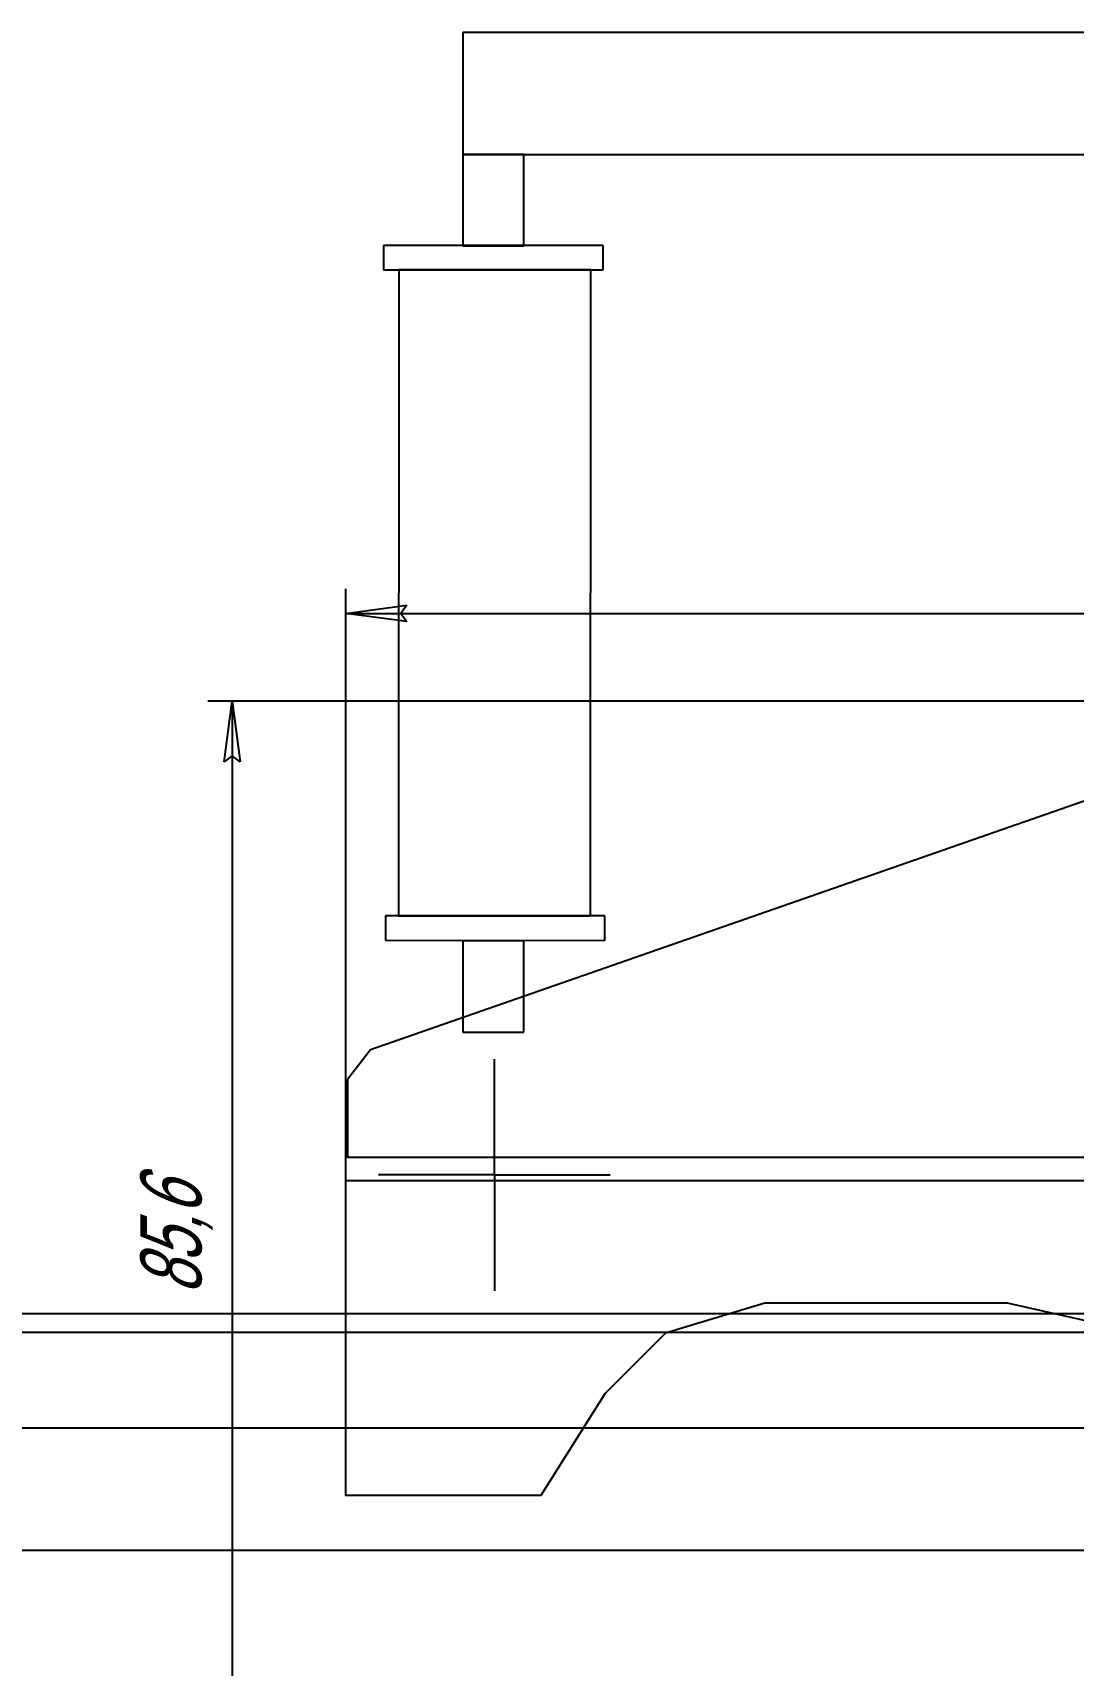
# Model space of a CAD drawing. Extents: x -381 to 213, y -63 to 250.
# Drawn here: x -174.8 to -89.4, y 115.6 to 249.5 of the extents above; entities that cross this region are included whole.
import ezdxf

# ---------------------------------------------------------------- set-up
doc = ezdxf.new("R2010")
doc.units = 0
doc.header["$MEASUREMENT"] = 0
for name, pattern in [('K5LT65535', [0]), ('K5LT_AXLED', [19.5, 15, -1.5, 1.5, -1.5]), ('K5LT_BASIC', [0]), ('K5LT_THIN', [0])]:
    doc.linetypes.add(name, pattern=pattern)
doc.layers.add('Системный слой', color=7, linetype='Continuous')
doc.styles.add('K5_DIMSTYLE', font='win_eskd.shx', dxfattribs={"width": 0.7, "oblique": 15, "bigfont": 'b_eskd.shx'})
doc.styles.add('K5_TEXTSTYLE', font='win_eskd.shx', dxfattribs={"width": 0.7, "oblique": 15, "bigfont": 'b_eskd.shx'})
doc.dimstyles.new('K5_DIMSTYLE14', dxfattribs={"dimtxt": 5, "dimasz": 1, "dimexe": 2, "dimexo": 0, "dimgap": 1, "dimtad": 1, "dimtxsty": 'K5_DIMSTYLE', "dimblk1": 'K5_OUTSIDE', "dimblk2": 'K5_OUTSIDE', "dimsah": 1, "dimcen": 5, "dimdle": 5, "dimclrd": 7, "dimclre": 7, "dimclrt": 7, "dimadec": 0, "dimazin": 0, "dimtfac": 0.666, "dimtdec": 4, "dimtmove": 0, "dimatfit": 3, "dimfxl": 0, "dimtvp": 1, "dimtolj": 1, "dimtzin": 0, "dimarcsym": 0})

# ---------------------------------------------------------------- blocks, each defined once
blk = doc.blocks.new('*D')
at = {"layer": 'Системный слой', "color": 7, "linetype": 'K5LT_THIN'}
for p, q in [((-149.07, 155.37), (-149.07, 203.89)), ((121.11, 135.45), (121.11, 203.89)), ((-149.07, 201.89), (-144.07, 202.55)), ((-144.07, 202.55), (-144.57, 201.89)), ((116.61, 201.89), (116.11, 202.55)), ((116.11, 202.55), (121.11, 201.89)), ((-144.07, 201.23), (-149.07, 201.89)), ((-149.07, 201.89), (121.11, 201.89)), ((-144.57, 201.89), (-144.07, 201.23)), ((121.11, 201.89), (116.11, 201.23)), ((116.11, 201.23), (116.61, 201.89)), ((-62.85, 194.7), (-160.4, 194.7)), ((-159.06, 189.7), (-158.4, 194.7)), ((-158.4, 194.7), (-157.74, 189.7)), ((-158.4, 194.7), (-158.4, 109.1)), ((-158.4, 190.2), (-159.06, 189.7)), ((-157.74, 189.7), (-158.4, 190.2)), ((-158.4, 109.1), (-159.06, 114.1)), ((-159.06, 114.1), (-158.4, 113.6)), ((-158.4, 113.6), (-157.74, 114.1)), ((-157.74, 114.1), (-158.4, 109.1)), ((-51.18, 109.1), (-160.4, 109.1))]:
    blk.add_line(p, q, dxfattribs=at)
at = {"layer": 'Системный слой'}
for points in [[(-144.57, 201.89), (-144.07, 202.55), (-149.07, 201.89), (-144.57, 201.89)], [(121.11, 201.89), (116.61, 201.89), (116.11, 202.55), (121.11, 201.89)], [(-144.07, 201.23), (-144.57, 201.89), (-149.07, 201.89), (-144.07, 201.23)], [(116.61, 201.89), (121.11, 201.89), (116.11, 201.23), (116.61, 201.89)], [(-158.4, 190.2), (-158.4, 194.7), (-159.06, 189.7), (-158.4, 190.2)], [(-157.74, 189.7), (-158.4, 194.7), (-158.4, 190.2), (-157.74, 189.7)], [(-158.4, 109.1), (-158.4, 113.6), (-159.06, 114.1), (-158.4, 109.1)], [(-158.4, 109.1), (-157.74, 114.1), (-158.4, 113.6), (-158.4, 109.1)]]:
    blk.add_solid(points, dxfattribs=at)
at = {"layer": 'Системный слой', "color": 7, "style": 'K5_TEXTSTYLE', "oblique": 20, "width": 0.7}
blk.add_text('270,18', height=5, dxfattribs=at).set_placement((-22.64, 204.43))
blk.add_text('85,6', height=5, rotation=90, dxfattribs=at).set_placement((-160.93, 145.98))
blk = doc.blocks.new('K5_OUTSIDE')
at = {"color": 7, "linetype": 'K5LT_THIN'}
for p, q in [((0, 0), (-7, 0)), ((0, 0), (-5, 0.66)), ((-5, 0.66), (-4.5, 0)), ((-4.5, 0), (-5, -0.66)), ((-5, -0.66), (0, 0))]:
    blk.add_line(p, q, dxfattribs=at)
for points in [[(0, 0), (-4.5, 0), (-5, 0.66), (0, 0)], [(-4.5, 0), (0, 0), (-5, -0.66), (-4.5, 0)]]:
    blk.add_solid(points)
blk = doc.blocks.new('*U')
at = {"layer": 'Системный слой', "color": 5, "linetype": 'K5LT_BASIC'}
for p, q in [((107.35, 106.31), (-120.65, 106.31)), ((-120.65, 106.31), (-120.65, 96.31)), ((-120.65, 96.31), (107.35, 96.31)), ((-115.65, 96.31), (-120.65, 96.31)), ((-120.65, 96.31), (-120.65, 88.81)), ((-115.65, 88.81), (-115.65, 96.31)), ((-109.15, 88.85), (-127.15, 88.86)), ((-127.15, 88.86), (-127.15, 86.86)), ((-120.65, 88.81), (-115.65, 88.81)), ((-109.15, 86.85), (-109.15, 88.85)), ((-127.15, 86.86), (-109.15, 86.85)), ((-125.9, 86.86), (-125.93, 33.86)), ((-110.15, 86.85), (-125.9, 86.86)), ((-110.18, 33.85), (-110.15, 86.85)), ((-109.01, 33.85), (-127.01, 33.86)), ((-127.01, 33.86), (-127.01, 31.86)), ((-125.93, 33.86), (-110.18, 33.85)), ((-109.01, 31.85), (-109.01, 33.85)), ((-127.01, 31.86), (-109.01, 31.85)), ((-115.65, 31.81), (-120.65, 31.81)), ((-120.65, 31.81), (-120.65, 24.31)), ((-115.65, 24.31), (-115.65, 31.81)), ((-120.65, 24.31), (-115.65, 24.31)), ((156.17, 1.22), (-168.83, 1.22)), ((-168.83, -0.28), (156.17, -0.28))]:
    blk.add_line(p, q, dxfattribs=at)
at = {"layer": 'Системный слой', "color": 30, "linetype": 'K5LT_AXLED'}
for q in [(-118.06, 22.11), (-127.56, 12.61), (-108.56, 12.61), (-118.06, 3.11)]:
    blk.add_line((-118.06, 12.61), q, dxfattribs=at)
blk = doc.blocks.new('*F')
at = {"layer": 'Системный слой', "color": 5, "linetype": 'K5LT65535'}
for points in [[(-51.1, 49.76), (-128.23, 22.87), (-130.11, 20.43), (-130.11, 14.07), (-53.88, 14.07), (-43.83, 42.39), (-43.83, 45.93)], [(61.31, -34.17), (-32.35, -34.12), (-47.08, -29.09), (-58.66, -6.99), (-60.96, -2.49), (-65.07, -0.38), (-75.98, 2.1), (-86.61, 2.1), (-95.89, 2.1), (-104.02, -0.38), (-109, -5.36), (-114.26, -13.69), (-130.24, -13.69), (-130.24, 12.15), (-51.58, 12.15), (-42.01, -15.98), (-39.43, -18.57), (-35.89, -20.39), (-31.87, -21.53), (54.83, -21.53), (57.08, -19.28), (57.08, 15.69), (64.6, 15.69), (64.62, 7.62)]]:
    blk.add_lwpolyline(points, dxfattribs=at)
at = {"layer": 'Системный слой'}
blk.add_blockref('*U', (0, 0), dxfattribs=at)
blk.add_blockref('*U', (0, 0), dxfattribs=at)
blk.add_blockref('*U', (0, 0), dxfattribs=at)
blk.add_blockref('*U', (0, 0), dxfattribs=at)
blk.add_blockref('*U', (0, 0), dxfattribs=at)
blk.add_blockref('*U', (0, 0), dxfattribs=at)
blk.add_blockref('*U', (0, 0), dxfattribs=at)
blk.add_blockref('*U', (0, 0), dxfattribs=at)
blk.add_blockref('*U', (0, 0), dxfattribs=at)
blk.add_blockref('*U', (0, 0), dxfattribs=at)
blk.add_blockref('*U', (0, 0), dxfattribs=at)
blk.add_blockref('*U', (0, 0), dxfattribs=at)
blk.add_blockref('*U', (0, 0), dxfattribs=at)
blk.add_blockref('*U', (0, 0), dxfattribs=at)
blk.add_blockref('*U', (0, 0), dxfattribs=at)
blk.add_blockref('*U', (0, 0), dxfattribs=at)
blk.add_blockref('*U', (0, 0), dxfattribs=at)
blk.add_blockref('*U', (0, 0), dxfattribs=at)
blk.add_blockref('*U', (0, 0), dxfattribs=at)
blk.add_blockref('*U', (0, 0), dxfattribs=at)
blk.add_blockref('*U', (0, 0), dxfattribs=at)
blk.add_blockref('*U', (0, 0), dxfattribs=at)
blk.add_blockref('*U', (0, 0), dxfattribs=at)
blk.add_blockref('*U', (0, 0), dxfattribs=at)
blk.add_blockref('*U', (0, 0), dxfattribs=at)
blk.add_blockref('*U', (0, 0), dxfattribs=at)
blk.add_blockref('*U', (0, 0), dxfattribs=at)
blk.add_blockref('*U', (0, 0), dxfattribs=at)
blk.add_blockref('*U', (0, 0), dxfattribs=at)
blk.add_blockref('*U', (0, 0), dxfattribs=at)
blk.add_blockref('*U', (0, 0), dxfattribs=at)
blk.add_blockref('*U', (0, 0), dxfattribs=at)
blk.add_blockref('*U', (0, 0), dxfattribs=at)
blk.add_blockref('*U', (0, 0), dxfattribs=at)
blk.add_blockref('*U', (0, 0), dxfattribs=at)
blk.add_blockref('*U', (0, 0), dxfattribs=at)
blk.add_blockref('*U', (0, 0), dxfattribs=at)
blk.add_blockref('*U', (0, 0), dxfattribs=at)
blk.add_blockref('*U', (0, 0), dxfattribs=at)
blk.add_blockref('*U', (0, 0), dxfattribs=at)
blk.add_blockref('*U', (0, 0), dxfattribs=at)
blk.add_blockref('*U', (0, 0), dxfattribs=at)
blk.add_blockref('*U', (0, 0), dxfattribs=at)
blk.add_blockref('*U', (0, 0), dxfattribs=at)
blk.add_blockref('*U', (0, 0), dxfattribs=at)
blk.add_blockref('*U', (0, 0), dxfattribs=at)
blk.add_blockref('*U', (0, 0), dxfattribs=at)
blk.add_blockref('*U', (0, 0), dxfattribs=at)
blk.add_blockref('*U', (0, 0), dxfattribs=at)
blk.add_blockref('*U', (0, 0), dxfattribs=at)
blk.add_blockref('*U', (0, 0), dxfattribs=at)
blk.add_blockref('*U', (0, 0), dxfattribs=at)
blk.add_blockref('*U', (0, 0), dxfattribs=at)
blk.add_blockref('*U', (0, 0), dxfattribs=at)
blk.add_blockref('*U', (0, 0), dxfattribs=at)
blk.add_blockref('*U', (0, 0), dxfattribs=at)
blk.add_blockref('*U', (0, 0), dxfattribs=at)
blk.add_blockref('*U', (0, 0), dxfattribs=at)
blk.add_blockref('*U', (0, 0), dxfattribs=at)
blk.add_blockref('*U', (0, 0), dxfattribs=at)
blk.add_blockref('*U', (0, 0), dxfattribs=at)
blk.add_blockref('*U', (0, 0), dxfattribs=at)
blk.add_blockref('*U', (0, 0), dxfattribs=at)
blk.add_blockref('*U', (0, 0), dxfattribs=at)
blk.add_blockref('*U', (0, 0), dxfattribs=at)
blk.add_blockref('*U', (0, 0), dxfattribs=at)
blk.add_blockref('*U', (0, 0), dxfattribs=at)
blk.add_blockref('*U', (0, 0), dxfattribs=at)
blk.add_blockref('*U', (0, 0), dxfattribs=at)
blk.add_blockref('*U', (0, 0), dxfattribs=at)
blk.add_blockref('*U', (0, 0), dxfattribs=at)
blk.add_blockref('*U', (0, 0), dxfattribs=at)
blk.add_blockref('*U', (0, 0), dxfattribs=at)
blk.add_blockref('*U', (0, 0), dxfattribs=at)
blk.add_blockref('*U', (0, 0), dxfattribs=at)
blk.add_blockref('*U', (0, 0), dxfattribs=at)
blk.add_blockref('*U', (0, 0), dxfattribs=at)
blk.add_blockref('*U', (0, 0), dxfattribs=at)
blk.add_blockref('*U', (0, 0), dxfattribs=at)
blk.add_blockref('*U', (0, 0), dxfattribs=at)
blk.add_blockref('*U', (0, 0), dxfattribs=at)
blk.add_blockref('*U', (0, 0), dxfattribs=at)
blk.add_blockref('*U', (0, 0), dxfattribs=at)
blk.add_blockref('*U', (0, 0), dxfattribs=at)
blk.add_blockref('*U', (0, 0), dxfattribs=at)
blk.add_blockref('*U', (0, 0), dxfattribs=at)
blk.add_blockref('*U', (0, 0), dxfattribs=at)
blk.add_blockref('*U', (0, 0), dxfattribs=at)
blk.add_blockref('*U', (0, 0), dxfattribs=at)
blk.add_blockref('*U', (0, 0), dxfattribs=at)
blk.add_blockref('*U', (0, 0), dxfattribs=at)
blk.add_blockref('*U', (0, 0), dxfattribs=at)
blk.add_blockref('*U', (0, 0), dxfattribs=at)
blk.add_blockref('*U', (0, 0), dxfattribs=at)
blk.add_blockref('*U', (0, 0), dxfattribs=at)
blk.add_blockref('*U', (0, 0), dxfattribs=at)
blk.add_blockref('*U', (0, 0), dxfattribs=at)
blk.add_blockref('*U', (0, 0), dxfattribs=at)
blk.add_blockref('*U', (0, 0), dxfattribs=at)
blk.add_blockref('*U', (0, 0), dxfattribs=at)
blk.add_blockref('*U', (0, 0), dxfattribs=at)
blk.add_blockref('*U', (0, 0), dxfattribs=at)
blk.add_blockref('*U', (0, 0), dxfattribs=at)
blk.add_blockref('*U', (0, 0), dxfattribs=at)
blk.add_blockref('*U', (0, 0), dxfattribs=at)
blk.add_blockref('*U', (0, 0), dxfattribs=at)
blk.add_blockref('*U', (0, 0), dxfattribs=at)
blk.add_blockref('*U', (0, 0), dxfattribs=at)
blk.add_blockref('*U', (0, 0), dxfattribs=at)
blk.add_blockref('*U', (0, 0), dxfattribs=at)
blk.add_blockref('*U', (0, 0), dxfattribs=at)
blk.add_blockref('*U', (0, 0), dxfattribs=at)
blk.add_blockref('*U', (0, 0), dxfattribs=at)
blk.add_blockref('*U', (0, 0), dxfattribs=at)
blk.add_blockref('*U', (0, 0), dxfattribs=at)
blk.add_blockref('*U', (0, 0), dxfattribs=at)
blk.add_blockref('*U', (0, 0), dxfattribs=at)
blk.add_blockref('*U', (0, 0), dxfattribs=at)
blk.add_blockref('*U', (0, 0), dxfattribs=at)
blk.add_blockref('*U', (0, 0), dxfattribs=at)
blk.add_blockref('*U', (0, 0), dxfattribs=at)
blk.add_blockref('*U', (0, 0), dxfattribs=at)
blk.add_blockref('*U', (0, 0), dxfattribs=at)
blk.add_blockref('*U', (0, 0), dxfattribs=at)
blk.add_blockref('*U', (0, 0), dxfattribs=at)
blk.add_blockref('*U', (0, 0), dxfattribs=at)
blk.add_blockref('*U', (0, 0), dxfattribs=at)
blk.add_blockref('*U', (0, 0), dxfattribs=at)
blk.add_blockref('*U', (0, 0), dxfattribs=at)
blk.add_blockref('*U', (0, 0), dxfattribs=at)
blk.add_blockref('*U', (0, 0), dxfattribs=at)
blk.add_blockref('*U', (0, 0), dxfattribs=at)
blk.add_blockref('*U', (0, 0), dxfattribs=at)
blk.add_blockref('*U', (0, 0), dxfattribs=at)
blk.add_blockref('*U', (0, 0), dxfattribs=at)
blk.add_blockref('*U', (0, 0), dxfattribs=at)
blk.add_blockref('*U', (0, 0), dxfattribs=at)
blk.add_blockref('*U', (0, 0), dxfattribs=at)
blk.add_blockref('*U', (0, 0), dxfattribs=at)
blk.add_blockref('*U', (0, 0), dxfattribs=at)
blk.add_blockref('*U', (0, 0), dxfattribs=at)
blk.add_blockref('*U', (0, 0), dxfattribs=at)
blk.add_blockref('*U', (0, 0), dxfattribs=at)
blk.add_blockref('*U', (0, 0), dxfattribs=at)
blk.add_blockref('*U', (0, 0), dxfattribs=at)
blk.add_blockref('*U', (0, 0), dxfattribs=at)
blk.add_blockref('*U', (0, 0), dxfattribs=at)
blk.add_blockref('*U', (0, 0), dxfattribs=at)
blk.add_blockref('*U', (0, 0), dxfattribs=at)
blk.add_blockref('*U', (0, 0), dxfattribs=at)
blk.add_blockref('*U', (0, 0), dxfattribs=at)
blk.add_blockref('*U', (0, 0), dxfattribs=at)
blk.add_blockref('*U', (0, 0), dxfattribs=at)
blk.add_blockref('*U', (0, 0), dxfattribs=at)
blk.add_blockref('*U', (0, 0), dxfattribs=at)
blk.add_blockref('*U', (0, 0), dxfattribs=at)
blk.add_blockref('*U', (0, 0), dxfattribs=at)
blk.add_blockref('*U', (0, 0), dxfattribs=at)
blk.add_blockref('*U', (0, 0), dxfattribs=at)
blk.add_blockref('*U', (0, 0), dxfattribs=at)
blk.add_blockref('*U', (0, 0), dxfattribs=at)
blk.add_blockref('*U', (0, 0), dxfattribs=at)
blk.add_blockref('*U', (0, 0), dxfattribs=at)
blk.add_blockref('*U', (0, 0), dxfattribs=at)
blk.add_blockref('*U', (0, 0), dxfattribs=at)
blk.add_blockref('*U', (0, 0), dxfattribs=at)
blk.add_blockref('*U', (0, 0), dxfattribs=at)
blk.add_blockref('*U', (0, 0), dxfattribs=at)
blk.add_blockref('*U', (0, 0), dxfattribs=at)
blk.add_blockref('*U', (0, 0), dxfattribs=at)
blk.add_blockref('*U', (0, 0), dxfattribs=at)
blk.add_blockref('*U', (0, 0), dxfattribs=at)
blk.add_blockref('*U', (0, 0), dxfattribs=at)
blk.add_blockref('*U', (0, 0), dxfattribs=at)
blk.add_blockref('*U', (0, 0), dxfattribs=at)
blk.add_blockref('*U', (0, 0), dxfattribs=at)
blk.add_blockref('*U', (0, 0), dxfattribs=at)
blk.add_blockref('*U', (0, 0), dxfattribs=at)
blk.add_blockref('*U', (0, 0), dxfattribs=at)
blk.add_blockref('*U', (0, 0), dxfattribs=at)
blk.add_blockref('*U', (0, 0), dxfattribs=at)
blk.add_blockref('*U', (0, 0), dxfattribs=at)
blk.add_blockref('*U', (0, 0), dxfattribs=at)
blk.add_blockref('*U', (0, 0), dxfattribs=at)
blk.add_blockref('*U', (0, 0), dxfattribs=at)
blk.add_blockref('*U', (0, 0), dxfattribs=at)
blk.add_blockref('*U', (0, 0), dxfattribs=at)
blk.add_blockref('*U', (0, 0), dxfattribs=at)
blk.add_blockref('*U', (0, 0), dxfattribs=at)
blk.add_blockref('*U', (0, 0), dxfattribs=at)
blk.add_blockref('*U', (0, 0), dxfattribs=at)
blk.add_blockref('*U', (0, 0), dxfattribs=at)
blk.add_blockref('*U', (0, 0), dxfattribs=at)
blk.add_blockref('*U', (0, 0), dxfattribs=at)
blk.add_blockref('*U', (0, 0), dxfattribs=at)
blk.add_blockref('*U', (0, 0), dxfattribs=at)
blk.add_blockref('*U', (0, 0), dxfattribs=at)
blk.add_blockref('*U', (0, 0), dxfattribs=at)
blk.add_blockref('*U', (0, 0), dxfattribs=at)
blk.add_blockref('*U', (0, 0), dxfattribs=at)
blk.add_blockref('*U', (0, 0), dxfattribs=at)
blk.add_blockref('*U', (0, 0), dxfattribs=at)
blk.add_blockref('*U', (0, 0), dxfattribs=at)
blk.add_blockref('*U', (0, 0), dxfattribs=at)
blk.add_blockref('*U', (0, 0), dxfattribs=at)
blk.add_blockref('*U', (0, 0), dxfattribs=at)
blk.add_blockref('*U', (0, 0), dxfattribs=at)

msp = doc.modelspace()

# ---------------------------------------------------------------- block references
at = {"layer": 'Системный слой'}
for p in [(-18.831, 143.216), (-96.515, 28.741)]:
    msp.add_blockref('*F', p, dxfattribs=at)

# ---------------------------------------------------------------- dimensions: what is measured, and where the dimension line sits
dim = msp.add_linear_dim(base=(-149.0741, 201.8911), p1=(-149.0741, 155.3678), p2=(121.1107, 135.4469), dimstyle='K5_DIMSTYLE14', override={"dimpost": ' '}, dxfattribs=at)
dim.commit()
dim.dimension.update_dxf_attribs({"geometry": '*D', "text_midpoint": (-22.6366, 204.4257), "dimtype": 160})
dim = msp.add_linear_dim(base=(-158.397, 194.699), p1=(-62.851, 194.699), p2=(-51.176, 109.096), angle=90, dimstyle='K5_DIMSTYLE14', override={"dimpost": ' '}, dxfattribs=at)
dim.commit()
dim.dimension.update_dxf_attribs({"geometry": '*D', "text_midpoint": (-160.932, 145.981), "dimtype": 160})

doc.saveas('drawing.dxf')
